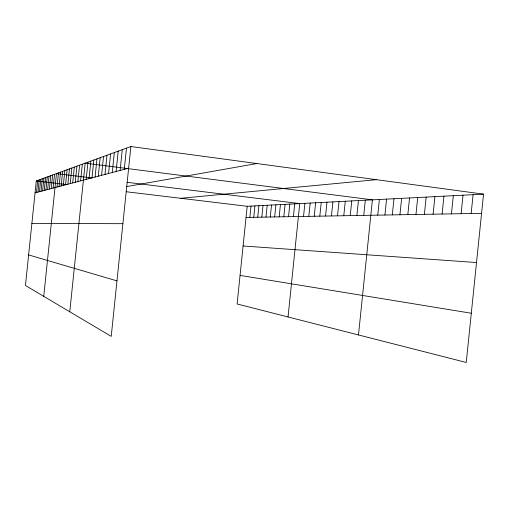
<?xml version="1.0" encoding="UTF-8"?>
<svg xmlns="http://www.w3.org/2000/svg" width="509" height="509" viewBox="0 0 509 509"><rect width="100%" height="100%" fill="white"/><g stroke="black" fill="none" stroke-linecap="round" stroke-linejoin="round"><path stroke-width="0.76" d="M483.55 194.139L247.196 206.291L237.111 303.968L466.244 362.459L483.55 194.139L130.877 146.541L36.292 180.93L25.45 285.485L111.229 336.385L130.877 146.541M249.849 217.368L251.013 206.094M253.743 217.305L254.92 205.897M257.726 217.235L258.922 205.687M261.811 217.165L263.013 205.477M265.991 217.088L267.212 205.261M270.279 217.019L271.513 205.038M274.669 216.942L275.923 204.815M279.18 216.859L280.446 204.58M283.799 216.783L285.085 204.344M288.539 216.7L289.837 204.096M293.407 216.611L294.724 203.848M288.043 316.967L299.737 203.587L127.04 182.292M303.536 216.44L304.891 203.326M308.817 216.344L310.185 203.053M314.238 216.249L315.625 202.773M319.811 216.153L321.224 202.487M325.544 216.058L326.975 202.188M331.448 215.95L332.899 201.882M337.524 215.848L339 201.57M343.785 215.74L345.28 201.246M350.237 215.625L351.751 200.915M356.885 215.511L358.425 200.571M363.744 215.39L365.309 200.222M358.489 334.954L372.41 199.852L85.168 163.16L69.771 311.788M377.767 215.148L379.377 199.496M384.925 215.021L386.566 199.127M392.318 214.893L393.979 198.745M399.94 214.76L401.633 198.351M407.824 214.626L409.541 197.944M415.961 214.486L417.711 197.524M424.379 214.34L426.154 197.091M433.089 214.187L434.896 196.639M442.105 214.028L443.943 196.175M451.445 213.869L453.315 195.691M461.122 213.697L463.025 195.195M471.156 213.526L473.096 194.68M36.489 192.485L37.742 180.402M37.959 192.097L39.225 179.862M39.467 191.696L40.752 179.308M41.019 191.289L42.317 178.742M42.603 190.869L43.927 178.156M44.238 190.442L45.575 177.558M45.912 189.997L47.267 176.941M47.636 189.545L49.01 176.305M49.405 189.081L50.798 175.656M51.224 188.597L52.637 174.988M53.095 188.107L54.527 174.301M43.755 296.346L56.474 173.594L91.773 177.946M57.008 187.077L58.478 172.863M59.05 186.536L60.539 172.112M61.15 185.982L62.671 171.342M63.32 185.416L64.859 170.547M65.553 184.824L67.118 169.72M67.862 184.213L69.453 168.873M70.248 183.59L71.858 168.002M72.704 182.941L74.346 167.092M75.249 182.273L76.916 166.163M77.877 181.579L79.576 165.196M80.594 180.86L82.324 164.197M86.18 179.391L87.968 162.142M89.043 178.634L90.863 161.092M92.014 177.851L93.86 159.998M95.088 177.043L96.965 158.872M98.269 176.203L100.184 157.701M101.571 175.331L103.524 156.486M105 174.428L106.985 155.226M108.557 173.493L110.587 153.922M112.26 172.519L114.328 152.56M116.109 171.501L118.215 151.148M120.111 170.445L122.262 149.671M124.285 169.351L126.48 148.138M35.051 192.86L128.637 168.199M126.525 186.599L256.835 163.542M180.733 198.3L376.355 179.671M246.044 217.438L481.578 213.341M31.882 223.426L122.898 223.693M243.098 245.987L476.519 262.542M36.292 180.93L67.156 184.64M126.207 191.74L247.196 206.291M240.057 275.407L471.302 313.239M28.619 254.92L116.975 280.873"/></g></svg>
